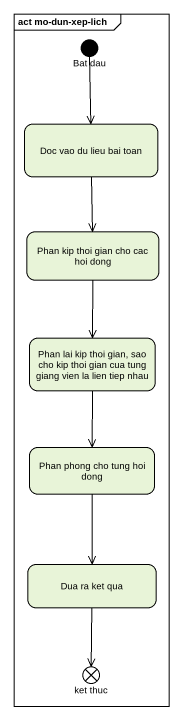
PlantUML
@startuml
mainframe act mo-dun-xep-lich
hide empty description
state "Bat dau" as Bat_dau <<start>>
state "Doc vao du lieu bai toan" as Doc_vao_du_lieu_bai_toan
state "Phan kip thoi gian cho cac hoi dong" as Phan_kip_thoi_gian_cho_cac
state "Phan lai kip thoi gian, sao cho kip thoi gian cua tung giang vien la lien tiep nhau" as Phan_lai_kip_thoi_gian_sao
state "Phan phong cho tung hoi dong" as Phan_phong_cho_tung_hoi_dong
state "Dua ra ket qua" as Dua_ra_ket_qua
state "ket thuc" as ket_thuc <<end>>
Bat_dau --> Doc_vao_du_lieu_bai_toan
Doc_vao_du_lieu_bai_toan --> Phan_kip_thoi_gian_cho_cac
Phan_kip_thoi_gian_cho_cac --> Phan_lai_kip_thoi_gian_sao
Phan_lai_kip_thoi_gian_sao --> Phan_phong_cho_tung_hoi_dong
Phan_phong_cho_tung_hoi_dong --> Dua_ra_ket_qua
Dua_ra_ket_qua --> ket_thuc
@enduml
